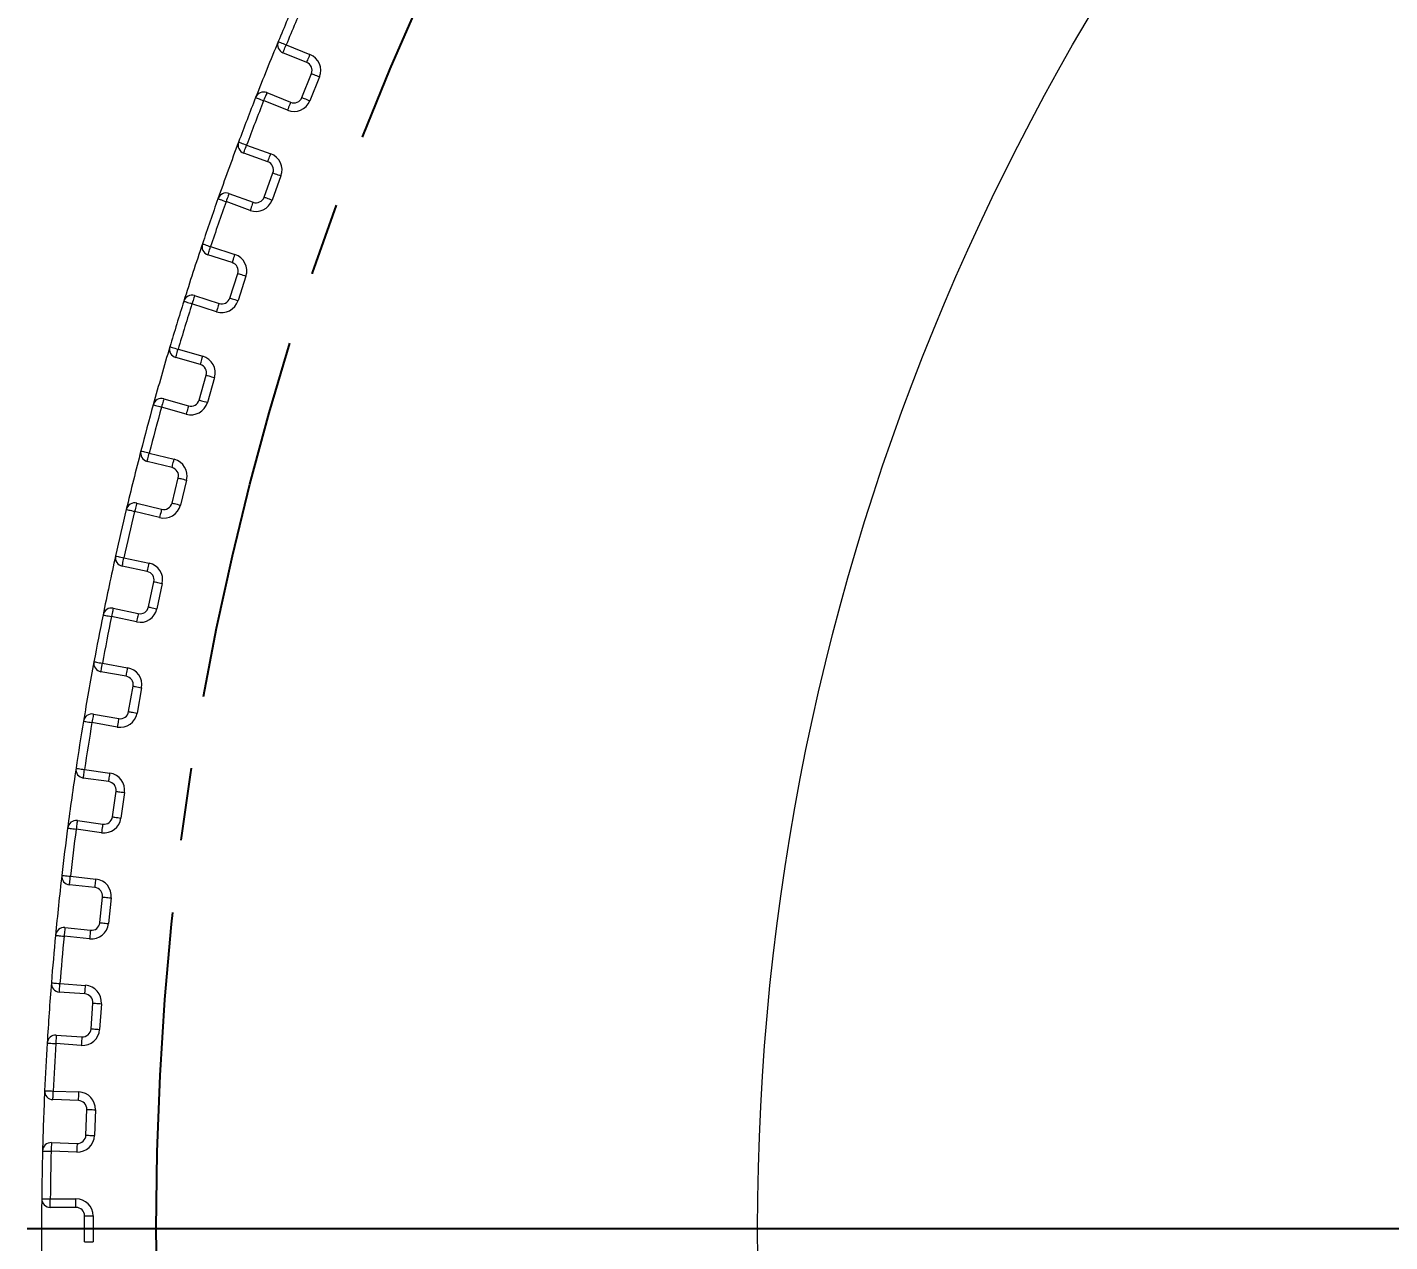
# Model space of a CAD drawing. Header units: millimetres. Extents: x 37 to 851, y 144 to 480.
# Drawn here: x 594.51 to 642.08, y 319.1 to 361.48 of the extents above; entities that cross this region are included whole.
import ezdxf

# ---------------------------------------------------------------- set-up
doc = ezdxf.new("R2010")
doc.units = ezdxf.units.MM
doc.linetypes.add('CENTERX2', pattern=[20.32, 12.7, -2.54, 2.54, -2.54])
doc.layers.add('FORMAT', color=7, linetype='Continuous')
doc.styles.add('SLDTEXTSTYLE0', font='TXT', dxfattribs={"width": 0.7, "bigfont": 'bigfont'})
doc.dimstyles.new('SLDDIMSTYLE4', dxfattribs={"dimtxt": 3.031684, "dimasz": 3.302, "dimexe": 0, "dimexo": 0.0625, "dimgap": 0.757921, "dimtad": 1, "dimdec": 1, "dimrnd": 1e-09, "dimzin": 12, "dimdsep": 46, "dimtxsty": 'SLDTEXTSTYLE0', "dimblk1": 'NONE', "dimblk2": 'OPEN30', "dimsah": 1, "dimcen": 0, "dimadec": 0, "dimazin": 3, "dimtfac": 1, "dimtdec": 1, "dimtmove": 0, "dimatfit": 3, "dimldrblk": 'NONE', "dimfxl": 1, "dimfrac": 2, "dimtolj": 1, "dimtzin": 12, "dimarcsym": 0})

# ---------------------------------------------------------------- blocks, each defined once
blk = doc.blocks.new('_OPEN30')
at = {"color": 0, "linetype": 'ByBlock', "lineweight": -2}
for p, q in [((-1, 0.267949), (0, 0)), ((0, 0), (-1, -0.267949)), ((0, 0), (-1, 0))]:
    blk.add_line(p, q, dxfattribs=at)
blk = doc.blocks.new('*D12')
at = {"layer": 'FORMAT'}
for q in [(601.281, 401.808), (783.884, 254.165)]:
    blk.add_line((622.14, 384.943), q, dxfattribs=at)
at = {"layer": 'FORMAT', "xscale": 3.302, "yscale": 3.302, "rotation": 321.0429598271}
blk.add_blockref('_OPEN30', (622.14, 384.943, 0.1), dxfattribs=at)
at = {"layer": 'FORMAT', "char_height": 2.6458, "attachment_point": 1, "rotation": 321.043, "style": 'SLDTEXTSTYLE0'}
for s, insert in [('%%c', (603.425, 404.46, 0.1)), ('208', (606.031, 402.353, 0.1))]:
    blk.add_mtext(s, dxfattribs=dict(at, insert=insert))
blk = doc.blocks.new('_NONE')
blk = doc.blocks.new('SW_CENTERMARKSYMBOL_1')
at = {"layer": 'FORMAT', "color": 0}
blk.add_line((-1, 0), (-108.5, 0), dxfattribs=at)

msp = doc.modelspace()

# ---------------------------------------------------------------- linework, layer by layer
at = {"color": 7, "linetype": 'Continuous', "lineweight": 15}
for p, q in [((604.26996, 360.25724), (603.44024, 360.59247)), ((603.55262, 360.87063), (604.38234, 360.5354)), ((604.09859, 359.03224), (604.43573, 359.8667)), ((604.71389, 359.75432), (604.37675, 358.91986)), ((602.87833, 359.2017), (603.70805, 358.86647)), ((603.59567, 358.58831), (602.76595, 358.92354)), ((602.17128, 357.37437), (603.01219, 357.0683)), ((602.90959, 356.78639), (602.06867, 357.09246)), ((602.78107, 355.55615), (603.08888, 356.40188)), ((603.37079, 356.29927), (603.06298, 355.45355)), ((602.29395, 355.09494), (601.45303, 355.40101)), ((601.55564, 355.68292), (602.39655, 355.37685)), ((601.67116, 353.27018), (600.82009, 353.54671)), ((600.91279, 353.83203), (601.76387, 353.5555)), ((601.58566, 352.0362), (601.86378, 352.89216)), ((602.1491, 352.79945), (601.87098, 351.9435)), ((600.35656, 352.12013), (601.20764, 351.84359)), ((601.11493, 351.55828), (600.26385, 351.83481)), ((599.7787, 350.24793), (600.63891, 350.00126)), ((600.55622, 349.71289), (599.696, 349.95955)), ((600.51384, 348.47668), (600.76191, 349.34182)), ((601.05029, 349.25912), (600.80221, 348.39399)), ((600.06007, 347.98261), (599.19986, 348.22928)), ((599.28255, 348.51766), (600.14276, 348.27099)), ((599.5661, 346.11885), (598.6978, 346.33534)), ((598.77038, 346.62643), (599.63868, 346.40994)), ((599.56688, 344.88192), (599.78461, 345.75519)), ((600.0757, 345.68261), (599.85797, 344.80934)), ((598.33491, 344.8799), (599.20322, 344.66341)), ((599.13064, 344.37232), (598.26234, 344.58881)), ((597.88906, 342.97195), (598.76439, 342.78589)), ((598.70201, 342.49245), (597.82669, 342.67851)), ((598.74596, 341.2563), (598.93308, 342.13663)), ((599.22653, 342.07426), (599.0394, 341.19393)), ((597.51481, 341.21129), (598.39015, 341.02523)), ((598.32777, 340.73178), (597.45244, 340.91784)), ((597.13582, 339.28894), (598.0171, 339.13354)), ((597.96501, 338.8381), (597.08372, 338.9935)), ((598.05208, 337.60424), (598.20836, 338.49056)), ((598.5038, 338.43847), (598.34751, 337.55214)), ((596.82325, 337.51629), (597.70454, 337.36089)), ((597.65244, 337.06545), (596.77116, 337.22084)), ((596.51157, 335.58188), (597.39774, 335.45734)), ((597.35599, 335.16026), (596.46982, 335.2848)), ((597.48606, 333.93018), (597.61132, 334.82143)), ((597.9084, 334.77967), (597.78315, 333.88843)), ((597.10548, 333.37778), (596.21931, 333.50232)), ((596.26106, 333.7994), (597.14723, 333.67486)), ((596.8757, 331.4634), (595.98572, 331.55694)), ((596.01708, 331.8553), (596.90706, 331.76176)), ((597.04862, 330.23862), (597.14269, 331.13369)), ((597.44105, 331.10233), (597.34697, 330.20726)), ((596.68755, 329.67326), (595.79757, 329.7668)), ((595.82893, 330.06516), (596.71891, 329.97162)), ((596.52472, 327.75203), (595.63201, 327.81446)), ((595.65294, 328.11373), (596.54564, 328.0513)), ((596.74028, 326.53403), (596.80306, 327.43184)), ((597.10233, 327.41091), (597.03955, 326.5131)), ((595.52738, 326.31811), (596.42009, 326.25569)), ((596.39916, 325.95642), (595.50646, 326.01884)), ((596.30348, 324.03068), (595.40914, 324.06191)), ((595.41961, 324.36173), (596.31394, 324.3305)), ((596.56142, 322.82094), (596.59282, 323.72039)), ((596.89264, 323.70992), (596.86123, 322.81047)), ((595.35679, 322.56282), (596.25113, 322.53159)), ((596.24065, 322.23178), (595.34632, 322.26301)), ((595.31736, 320.60387), (596.21224, 320.60387)), ((595.31736, 320.30387), (595.31736, 320.60387)), ((596.21224, 320.30387), (595.31736, 320.30387)), ((596.21224, 320.30387), (596.21224, 320.60387)), ((596.51224, 320.00387), (596.81224, 320.00387)), ((596.51224, 319.10387), (596.51224, 320.00387)), ((596.81224, 320.00387), (596.81224, 319.10387)), ((596.51224, 319.10387), (596.81224, 319.10387))]:
    msp.add_line(p, q, dxfattribs=at)
at = {"color": 7, "linetype": 'Continuous', "lineweight": 15, "flags": 128}
for points in [[(603.27557, 360.98571), (603.2809, 360.9835), (603.29667, 360.97695), (603.32227, 360.96632), (603.35672, 360.952), (603.3987, 360.93457), (603.4466, 360.91467), (603.49858, 360.89308), (603.55262, 360.87063)], [(603.44024, 360.59247), (603.4424, 360.59782), (603.4488, 360.61364), (603.45918, 360.63935), (603.47315, 360.67394), (603.49019, 360.71609), (603.50962, 360.76418), (603.5307, 360.81636), (603.55262, 360.87063)], [(604.26996, 360.25724), (604.27212, 360.26259), (604.27852, 360.27842), (604.2889, 360.30412), (604.30287, 360.33871), (604.31991, 360.38086), (604.33934, 360.42895), (604.36041, 360.48113), (604.38234, 360.5354)], [(604.43573, 359.8667), (604.44107, 359.86455), (604.45691, 359.85815), (604.48261, 359.84777), (604.5172, 359.83379), (604.55935, 359.81676), (604.60745, 359.79733), (604.65962, 359.77625), (604.71389, 359.75432)], [(602.87833, 359.2017), (602.87617, 359.19635), (602.86978, 359.18052), (602.85939, 359.15482), (602.84541, 359.12023), (602.82838, 359.07808), (602.80896, 359.02999), (602.78787, 358.97781), (602.76595, 358.92354)], [(602.48671, 359.0332), (602.49208, 359.0311), (602.50797, 359.02486), (602.53377, 359.01472), (602.5685, 359.00108), (602.61081, 358.98447), (602.65909, 358.96551), (602.71147, 358.94493), (602.76595, 358.92354)], [(603.70805, 358.86647), (603.70589, 358.86112), (603.6995, 358.84529), (603.68911, 358.81959), (603.67513, 358.785), (603.65811, 358.74285), (603.63868, 358.69476), (603.61759, 358.64258), (603.59567, 358.58831)], [(604.09859, 359.03224), (604.10394, 359.03008), (604.11976, 359.02369), (604.14547, 359.0133), (604.18006, 358.99932), (604.22221, 358.98229), (604.2703, 358.96286), (604.32248, 358.94178), (604.37675, 358.91986)], [(601.89038, 357.47972), (601.89578, 357.47769), (601.91177, 357.4717), (601.93772, 357.46196), (601.97265, 357.44886), (602.01522, 357.43289), (602.06378, 357.41468), (602.11648, 357.39492), (602.17128, 357.37437)], [(602.06867, 357.09246), (602.07064, 357.09788), (602.07648, 357.11392), (602.08596, 357.13997), (602.09872, 357.17503), (602.11427, 357.21775), (602.13201, 357.26649), (602.15126, 357.31937), (602.17128, 357.37437)], [(602.90959, 356.78639), (602.91155, 356.79181), (602.91739, 356.80785), (602.92688, 356.8339), (602.93963, 356.86896), (602.95518, 356.91168), (602.97292, 356.96042), (602.99218, 357.0133), (603.01219, 357.0683)], [(603.08888, 356.40188), (603.0943, 356.3999), (603.11034, 356.39407), (603.1364, 356.38459), (603.17146, 356.37182), (603.21417, 356.35628), (603.26291, 356.33854), (603.3158, 356.31929), (603.37079, 356.29927)], [(601.17014, 355.50087), (601.17557, 355.49895), (601.19168, 355.49326), (601.21782, 355.48404), (601.253, 355.47162), (601.29586, 355.45649), (601.34478, 355.43922), (601.39785, 355.42049), (601.45303, 355.40101)], [(601.55564, 355.68292), (601.55367, 355.6775), (601.54783, 355.66146), (601.53835, 355.63541), (601.52559, 355.60035), (601.51004, 355.55763), (601.4923, 355.50889), (601.47305, 355.45601), (601.45303, 355.40101)], [(602.39655, 355.37685), (602.39458, 355.37143), (602.38875, 355.35539), (602.37926, 355.32934), (602.3665, 355.29428), (602.35096, 355.25157), (602.33322, 355.20283), (602.31396, 355.14994), (602.29395, 355.09494)], [(602.78107, 355.55615), (602.78649, 355.55418), (602.80253, 355.54834), (602.82858, 355.53886), (602.86364, 355.5261), (602.90636, 355.51055), (602.95509, 355.49282), (603.00798, 355.47357), (603.06298, 355.45355)], [(600.62839, 353.92751), (600.63386, 353.92567), (600.65004, 353.92024), (600.67632, 353.91142), (600.71169, 353.89955), (600.75479, 353.88508), (600.80395, 353.86857), (600.85731, 353.85066), (600.91279, 353.83203)], [(600.82009, 353.54671), (600.82187, 353.55219), (600.82714, 353.56843), (600.83571, 353.59479), (600.84723, 353.63028), (600.86129, 353.67351), (600.87731, 353.72284), (600.8947, 353.77637), (600.91279, 353.83203)], [(601.67116, 353.27018), (601.67295, 353.27566), (601.67823, 353.29189), (601.68679, 353.31826), (601.69832, 353.35375), (601.71237, 353.39698), (601.72839, 353.44631), (601.74579, 353.49983), (601.76387, 353.5555)], [(601.86378, 352.89216), (601.86926, 352.89038), (601.8855, 352.8851), (601.91186, 352.87653), (601.94735, 352.865), (601.99059, 352.85095), (602.03991, 352.83493), (602.09343, 352.81754), (602.1491, 352.79945)], [(600.35656, 352.12013), (600.35478, 352.11464), (600.34951, 352.09841), (600.34094, 352.07204), (600.3294, 352.03656), (600.31536, 351.99332), (600.29933, 351.944), (600.28194, 351.89047), (600.26385, 351.83481)], [(601.58566, 352.0362), (601.59115, 352.03442), (601.60738, 352.02915), (601.63375, 352.02058), (601.66924, 352.00905), (601.71247, 351.995), (601.76179, 351.97898), (601.81532, 351.96159), (601.87098, 351.9435)], [(599.97765, 351.92473), (599.98315, 351.923), (599.99943, 351.91788), (600.02588, 351.90957), (600.06147, 351.89839), (600.10484, 351.88477), (600.15433, 351.86922), (600.20802, 351.85235), (600.26385, 351.83481)], [(601.20764, 351.84359), (601.20586, 351.83811), (601.20059, 351.82187), (601.19202, 351.79551), (601.18049, 351.76003), (601.16644, 351.71679), (601.15041, 351.66746), (601.13302, 351.61394), (601.11493, 351.55828)], [(599.49114, 350.33343), (599.49666, 350.33178), (599.51303, 350.32692), (599.5396, 350.31902), (599.57536, 350.30838), (599.61894, 350.29543), (599.66865, 350.28065), (599.7226, 350.26461), (599.7787, 350.24793)], [(599.696, 349.95955), (599.6976, 349.96509), (599.7023, 349.9815), (599.70994, 350.00815), (599.72022, 350.04401), (599.73275, 350.08771), (599.74705, 350.13757), (599.76256, 350.19167), (599.7787, 350.24793)], [(600.55622, 349.71289), (600.55781, 349.71843), (600.56251, 349.73484), (600.57016, 349.76149), (600.58044, 349.79735), (600.59297, 349.84105), (600.60727, 349.89091), (600.62278, 349.945), (600.63891, 350.00126)], [(600.76191, 349.34182), (600.76745, 349.34023), (600.78386, 349.33552), (600.81051, 349.32788), (600.84637, 349.3176), (600.89007, 349.30507), (600.93993, 349.29077), (600.99403, 349.27526), (601.05029, 349.25912)], [(598.91069, 348.30915), (598.91625, 348.30762), (598.9327, 348.30307), (598.95942, 348.29569), (598.99539, 348.28576), (599.0392, 348.27366), (599.0892, 348.25985), (599.14344, 348.24486), (599.19986, 348.22928)], [(599.28255, 348.51766), (599.28096, 348.51211), (599.27626, 348.4957), (599.26861, 348.46906), (599.25833, 348.43319), (599.2458, 348.38949), (599.2315, 348.33964), (599.21599, 348.28554), (599.19986, 348.22928)], [(600.14276, 348.27099), (600.14117, 348.26545), (600.13647, 348.24904), (600.12883, 348.22239), (600.11855, 348.18653), (600.10601, 348.14283), (600.09172, 348.09297), (600.0762, 348.03887), (600.06007, 347.98261)], [(600.51384, 348.47668), (600.51937, 348.47509), (600.53579, 348.47039), (600.56244, 348.46275), (600.5983, 348.45246), (600.642, 348.43993), (600.69185, 348.42563), (600.74595, 348.41012), (600.80221, 348.39399)], [(598.48001, 346.70184), (598.48559, 346.70039), (598.50211, 346.6961), (598.52894, 346.68913), (598.56506, 346.67975), (598.60906, 346.66833), (598.65926, 346.65529), (598.71373, 346.64114), (598.77038, 346.62643)], [(598.6978, 346.33534), (598.6992, 346.34094), (598.70332, 346.3575), (598.71003, 346.3844), (598.71906, 346.4206), (598.73006, 346.46471), (598.7426, 346.51504), (598.75621, 346.56964), (598.77038, 346.62643)], [(599.5661, 346.11885), (599.56749, 346.12444), (599.57162, 346.14101), (599.57833, 346.16791), (599.58736, 346.20411), (599.59835, 346.24822), (599.6109, 346.29855), (599.62452, 346.35315), (599.63868, 346.40994)], [(599.78461, 345.75519), (599.79021, 345.75379), (599.80677, 345.74966), (599.83367, 345.74295), (599.86987, 345.73393), (599.91398, 345.72293), (599.9643, 345.71038), (600.01891, 345.69677), (600.0757, 345.68261)], [(598.33491, 344.8799), (598.33352, 344.87431), (598.32939, 344.85774), (598.32269, 344.83084), (598.31366, 344.79464), (598.30266, 344.75053), (598.29011, 344.7002), (598.2765, 344.6456), (598.26234, 344.58881)], [(599.56688, 344.88192), (599.57248, 344.88052), (599.58904, 344.8764), (599.61594, 344.86969), (599.65214, 344.86066), (599.69625, 344.84966), (599.74658, 344.83712), (599.80118, 344.8235), (599.85797, 344.80934)], [(597.97056, 344.65855), (597.97616, 344.6572), (597.99277, 344.65324), (598.01973, 344.64679), (598.05602, 344.63812), (598.10024, 344.62755), (598.15068, 344.6155), (598.20542, 344.60242), (598.26234, 344.58881)], [(599.20322, 344.66341), (599.20182, 344.65781), (599.19769, 344.64125), (599.19099, 344.61435), (599.18196, 344.57815), (599.17096, 344.53404), (599.15841, 344.48371), (599.1448, 344.42911), (599.13064, 344.37232)], [(597.59623, 343.03718), (597.60187, 343.03593), (597.61853, 343.03222), (597.64559, 343.02619), (597.682, 343.01808), (597.72637, 343.00819), (597.777, 342.99691), (597.83193, 342.98468), (597.88906, 342.97195)], [(597.82669, 342.67851), (597.82788, 342.68414), (597.83143, 342.70084), (597.8372, 342.72796), (597.84496, 342.76445), (597.8544, 342.80892), (597.86519, 342.85965), (597.87689, 342.9147), (597.88906, 342.97195)], [(598.70201, 342.49245), (598.70321, 342.49809), (598.70676, 342.51479), (598.71252, 342.5419), (598.72028, 342.5784), (598.72974, 342.62286), (598.74052, 342.6736), (598.75221, 342.72865), (598.76439, 342.78589)], [(598.93308, 342.13663), (598.93872, 342.13543), (598.95542, 342.13188), (598.98253, 342.12612), (599.01903, 342.11836), (599.0635, 342.10891), (599.11423, 342.09813), (599.16927, 342.08643), (599.22653, 342.07426)], [(597.51481, 341.21129), (597.51362, 341.20565), (597.51007, 341.18895), (597.50431, 341.16183), (597.49654, 341.12534), (597.4871, 341.08087), (597.47632, 341.03014), (597.46461, 340.97509), (597.45244, 340.91784)], [(598.74596, 341.2563), (598.7516, 341.2551), (598.7683, 341.25155), (598.79541, 341.24579), (598.83191, 341.23803), (598.87638, 341.22858), (598.92711, 341.2178), (598.98216, 341.20609), (599.0394, 341.19393)], [(597.15841, 340.97735), (597.16406, 340.97621), (597.18079, 340.97282), (597.20796, 340.96732), (597.24453, 340.95992), (597.28908, 340.9509), (597.33992, 340.94061), (597.39508, 340.92945), (597.45244, 340.91784)], [(598.39015, 341.02523), (598.38895, 341.01959), (598.3854, 341.00289), (598.37963, 340.97577), (598.37188, 340.93928), (598.36242, 340.89481), (598.35164, 340.84408), (598.33994, 340.78903), (598.32777, 340.73178)], [(596.84089, 339.34391), (596.84656, 339.34285), (596.86335, 339.33973), (596.8906, 339.33465), (596.92728, 339.32781), (596.97197, 339.31948), (597.02296, 339.30998), (597.07828, 339.29966), (597.13582, 339.28894)], [(597.08372, 338.9935), (597.08472, 338.99917), (597.08769, 339.01598), (597.0925, 339.04329), (597.09898, 339.08003), (597.10687, 339.1248), (597.11588, 339.17588), (597.12566, 339.2313), (597.13582, 339.28894)], [(597.96501, 338.8381), (597.96601, 338.84378), (597.96897, 338.86059), (597.97379, 338.88789), (597.98027, 338.92463), (597.98816, 338.96941), (597.99716, 339.02048), (598.00694, 339.07591), (598.0171, 339.13354)], [(598.20836, 338.49056), (598.21404, 338.48956), (598.23084, 338.4866), (598.25815, 338.48179), (598.29489, 338.47531), (598.33966, 338.46741), (598.39074, 338.45841), (598.44616, 338.44863), (598.5038, 338.43847)], [(596.47522, 337.27005), (596.4809, 337.26911), (596.49775, 337.26631), (596.52509, 337.26176), (596.5619, 337.25564), (596.60674, 337.24818), (596.65791, 337.23967), (596.71342, 337.23044), (596.77116, 337.22084)], [(596.82325, 337.51629), (596.82225, 337.51061), (596.81929, 337.4938), (596.81447, 337.46649), (596.80799, 337.42975), (596.8001, 337.38498), (596.79109, 337.3339), (596.78132, 337.27848), (596.77116, 337.22084)], [(597.70454, 337.36089), (597.70354, 337.35521), (597.70057, 337.3384), (597.69576, 337.3111), (597.68928, 337.27436), (597.68139, 337.22959), (597.67238, 337.17851), (597.6626, 337.12309), (597.65244, 337.06545)], [(598.05208, 337.60424), (598.05775, 337.60324), (598.07456, 337.60027), (598.10187, 337.59546), (598.13861, 337.58898), (598.18338, 337.58108), (598.23446, 337.57208), (598.28988, 337.56231), (598.34751, 337.55214)], [(596.21491, 335.62653), (596.22061, 335.62567), (596.23749, 335.62313), (596.2649, 335.619), (596.3018, 335.61345), (596.34676, 335.60669), (596.39805, 335.59897), (596.45369, 335.59059), (596.51157, 335.58188)], [(596.46982, 335.2848), (596.47062, 335.29051), (596.473, 335.30742), (596.47686, 335.33487), (596.48204, 335.37181), (596.48838, 335.41683), (596.49559, 335.4682), (596.50343, 335.52393), (596.51157, 335.58188)], [(597.35599, 335.16026), (597.35679, 335.16597), (597.35917, 335.18287), (597.36303, 335.21032), (597.36822, 335.24727), (597.37455, 335.29229), (597.38177, 335.34365), (597.3896, 335.39938), (597.39774, 335.45734)], [(597.61132, 334.82143), (597.61703, 334.82062), (597.63393, 334.81825), (597.66139, 334.81439), (597.69833, 334.8092), (597.74335, 334.80287), (597.79471, 334.79565), (597.85044, 334.78782), (597.9084, 334.77967)], [(597.48606, 333.93018), (597.49177, 333.92938), (597.50867, 333.92701), (597.53613, 333.92315), (597.57308, 333.91796), (597.61809, 333.91163), (597.66946, 333.90441), (597.72519, 333.89658), (597.78315, 333.88843)], [(595.92183, 333.54117), (595.92755, 333.54043), (595.94448, 333.53822), (595.97197, 333.53463), (596.00896, 333.52979), (596.05404, 333.52391), (596.10547, 333.51719), (596.16127, 333.5099), (596.21931, 333.50232)], [(596.26106, 333.7994), (596.26026, 333.79369), (596.25788, 333.77679), (596.25402, 333.74933), (596.24883, 333.71239), (596.2425, 333.66737), (596.23529, 333.61601), (596.22745, 333.56028), (596.21931, 333.50232)], [(597.14723, 333.67486), (597.14643, 333.66915), (597.14405, 333.65224), (597.1402, 333.62479), (597.13501, 333.58784), (597.12867, 333.54283), (597.12146, 333.49146), (597.11362, 333.43573), (597.10548, 333.37778)], [(595.71905, 331.88956), (595.72477, 331.88891), (595.74172, 331.88696), (595.76927, 331.88379), (595.80634, 331.87953), (595.8515, 331.87434), (595.90302, 331.86841), (595.95893, 331.86198), (596.01708, 331.8553)], [(595.98572, 331.55694), (595.98632, 331.56268), (595.98811, 331.57965), (595.99101, 331.60722), (595.9949, 331.64433), (595.99966, 331.68954), (596.00508, 331.74112), (596.01096, 331.79709), (596.01708, 331.8553)], [(596.8757, 331.4634), (596.8763, 331.46913), (596.87809, 331.48611), (596.88099, 331.51368), (596.88488, 331.55079), (596.88964, 331.596), (596.89506, 331.64758), (596.90094, 331.70355), (596.90706, 331.76176)], [(597.14269, 331.13369), (597.14843, 331.13308), (597.16541, 331.1313), (597.19298, 331.1284), (597.23008, 331.1245), (597.27529, 331.11975), (597.32688, 331.11433), (597.38285, 331.10845), (597.44105, 331.10233)], [(597.04862, 330.23862), (597.05435, 330.23801), (597.07133, 330.23623), (597.0989, 330.23333), (597.13601, 330.22943), (597.18122, 330.22468), (597.2328, 330.21926), (597.28877, 330.21338), (597.34697, 330.20726)], [(595.49892, 329.79525), (595.50466, 329.7947), (595.52166, 329.79309), (595.54925, 329.79046), (595.58639, 329.78692), (595.63165, 329.78261), (595.68328, 329.77769), (595.7393, 329.77235), (595.79757, 329.7668)], [(595.82893, 330.06516), (595.82832, 330.05943), (595.82654, 330.04245), (595.82364, 330.01488), (595.81974, 329.97777), (595.81499, 329.93256), (595.80957, 329.88098), (595.80368, 329.82501), (595.79757, 329.7668)], [(596.71891, 329.97162), (596.7183, 329.96589), (596.71652, 329.94891), (596.71362, 329.92134), (596.70972, 329.88423), (596.70497, 329.83902), (596.69955, 329.78744), (596.69366, 329.73147), (596.68755, 329.67326)], [(595.35389, 328.13757), (595.35964, 328.13711), (595.37665, 328.13576), (595.40429, 328.13355), (595.44148, 328.13059), (595.4868, 328.12698), (595.5385, 328.12285), (595.5946, 328.11838), (595.65294, 328.11373)], [(595.63201, 327.81446), (595.63242, 327.82021), (595.63361, 327.83724), (595.63555, 327.86489), (595.63815, 327.90211), (595.64131, 327.94746), (595.64493, 327.9992), (595.64886, 328.05534), (595.65294, 328.11373)], [(596.52472, 327.75203), (596.52512, 327.75778), (596.52631, 327.77482), (596.52825, 327.80247), (596.53085, 327.83969), (596.53402, 327.88504), (596.53763, 327.93678), (596.54156, 327.99292), (596.54564, 328.0513)], [(596.80306, 327.43184), (596.80881, 327.43144), (596.82584, 327.43025), (596.85349, 327.42831), (596.89072, 327.42571), (596.93607, 327.42254), (596.9878, 327.41892), (597.04394, 327.41499), (597.10233, 327.41091)], [(595.52738, 326.31811), (595.52698, 326.31236), (595.52579, 326.29533), (595.52385, 326.26768), (595.52125, 326.23046), (595.51808, 326.18511), (595.51446, 326.13337), (595.51054, 326.07723), (595.50646, 326.01884)], [(596.74028, 326.53403), (596.74603, 326.53363), (596.76306, 326.53244), (596.79071, 326.5305), (596.82793, 326.5279), (596.87328, 326.52473), (596.92503, 326.52111), (596.98117, 326.51719), (597.03955, 326.5131)], [(595.207, 326.03685), (595.21275, 326.03651), (595.22979, 326.03548), (595.25747, 326.03382), (595.2947, 326.03158), (595.34009, 326.02885), (595.39186, 326.02573), (595.44803, 326.02236), (595.50646, 326.01884)], [(596.42009, 326.25569), (596.41968, 326.24994), (596.41849, 326.23291), (596.41655, 326.20525), (596.41395, 326.16803), (596.41078, 326.12268), (596.40717, 326.07094), (596.40324, 326.0148), (596.39916, 325.95642)], [(595.11991, 324.37512), (595.12567, 324.37486), (595.14272, 324.3741), (595.17041, 324.37286), (595.20769, 324.3712), (595.2531, 324.36917), (595.30492, 324.36685), (595.36114, 324.36434), (595.41961, 324.36173)], [(595.40914, 324.06191), (595.40934, 324.06767), (595.40994, 324.08473), (595.4109, 324.11244), (595.41221, 324.14973), (595.41379, 324.19516), (595.41561, 324.24699), (595.41756, 324.30324), (595.41961, 324.36173)], [(596.30348, 324.03068), (596.30368, 324.03644), (596.30427, 324.0535), (596.30524, 324.08121), (596.30654, 324.11849), (596.30813, 324.16393), (596.30994, 324.21576), (596.3119, 324.27201), (596.31394, 324.3305)], [(596.59282, 323.72039), (596.59859, 323.72019), (596.61565, 323.7196), (596.64335, 323.71863), (596.68064, 323.71733), (596.72607, 323.71574), (596.77791, 323.71393), (596.83415, 323.71197), (596.89264, 323.70992)], [(595.35679, 322.56282), (595.35659, 322.55706), (595.35599, 322.54), (595.35502, 322.5123), (595.35372, 322.47501), (595.35213, 322.42958), (595.35032, 322.37774), (595.34836, 322.3215), (595.34632, 322.26301)], [(596.25113, 322.53159), (596.25093, 322.52583), (596.25033, 322.50877), (596.24936, 322.48107), (596.24806, 322.44378), (596.24647, 322.39835), (596.24466, 322.34651), (596.2427, 322.29027), (596.24065, 322.23178)], [(596.56142, 322.82094), (596.56717, 322.82074), (596.58424, 322.82014), (596.61194, 322.81918), (596.64923, 322.81787), (596.69466, 322.81629), (596.7465, 322.81448), (596.80274, 322.81251), (596.86123, 322.81047)], [(595.04641, 322.27055), (595.05218, 322.27041), (595.06924, 322.26998), (595.09696, 322.26928), (595.13426, 322.26834), (595.1797, 322.2672), (595.23155, 322.2659), (595.28781, 322.26448), (595.34632, 322.26301)], [(595.01737, 320.6068), (595.02314, 320.60674), (595.04021, 320.60657), (595.06793, 320.6063), (595.10524, 320.60594), (595.1507, 320.6055), (595.20256, 320.60499), (595.25884, 320.60444), (595.31736, 320.60387)]]:
    msp.add_lwpolyline(points, dxfattribs=at)
at = {"color": 7, "linetype": 'Continuous', "lineweight": 15}
msp.add_circle((703.01224, 319.55387), 83, dxfattribs=at)
for centre, radius, start, end in [((703.01224, 319.55387), 108, 156.5586028, 157.4413972), ((703.01224, 319.55387), 107.7, 156.5586028, 157.4413972), ((703.01224, 319.55387), 108, 157.4413972, 158.5586028), ((603.55262, 360.87063), 0.3, 157.441397, 248), ((604.15758, 359.97909), 0.3, 338, 68), ((604.15758, 359.97909), 0.6, 338, 68), ((602.76595, 358.92354), 0.3, 68, 158.558603), ((703.01224, 319.55387), 108, 158.5586028, 159.4413972), ((703.01224, 319.55387), 107.7, 158.5586028, 159.4413972), ((603.82043, 359.14462), 0.6, 248, 338), ((603.82043, 359.14462), 0.3, 248, 338), ((703.01224, 319.55387), 108, 159.4413972, 160.5586028), ((602.17128, 357.37437), 0.3, 159.441397, 250), ((602.80698, 356.50448), 0.3, 340, 70), ((602.80698, 356.50448), 0.6, 340, 70), ((703.01224, 319.55387), 108, 160.5586028, 161.4413972), ((703.01224, 319.55387), 107.7, 160.5586028, 161.4413972), ((601.45303, 355.40101), 0.3, 70, 160.558603), ((602.49916, 355.65876), 0.6, 250, 340), ((602.49916, 355.65876), 0.3, 250, 340), ((703.01224, 319.55387), 108, 161.4413972, 162.5586028), ((600.91279, 353.83203), 0.3, 161.441397, 252), ((601.57846, 352.98486), 0.6, 342, 72), ((601.57846, 352.98486), 0.3, 342, 72), ((600.26385, 351.83481), 0.3, 72, 162.558603), ((601.30035, 352.12891), 0.3, 252, 342), ((703.01224, 319.55387), 108, 162.5586028, 163.4413972), ((703.01224, 319.55387), 107.7, 162.5586028, 163.4413972), ((601.30035, 352.12891), 0.6, 252, 342), ((703.01224, 319.55387), 108, 163.4413972, 164.5586028), ((599.7787, 350.24793), 0.3, 163.441397, 254), ((600.47353, 349.42451), 0.3, 344, 74), ((600.47353, 349.42451), 0.6, 344, 74), ((703.01224, 319.55387), 108, 164.5586028, 165.4413972), ((703.01224, 319.55387), 107.7, 164.5586028, 165.4413972), ((599.19986, 348.22928), 0.3, 74, 164.558603), ((600.22546, 348.55937), 0.6, 254, 344), ((600.22546, 348.55937), 0.3, 254, 344), ((703.01224, 319.55387), 108, 165.4413972, 166.5586028), ((598.77038, 346.62643), 0.3, 165.441397, 256), ((599.49352, 345.82776), 0.6, 346, 76), ((599.49352, 345.82776), 0.3, 346, 76), ((598.26234, 344.58881), 0.3, 76, 166.558603), ((599.27579, 344.9545), 0.3, 256, 346), ((703.01224, 319.55387), 108, 166.5586028, 167.4413972), ((703.01224, 319.55387), 107.7, 166.5586028, 167.4413972), ((599.27579, 344.9545), 0.6, 256, 346), ((703.01224, 319.55387), 108, 167.4413972, 168.5586028), ((597.88906, 342.97195), 0.3, 167.441397, 258), ((598.63964, 342.19901), 0.3, 348, 78), ((598.63964, 342.19901), 0.6, 348, 78), ((597.45244, 340.91784), 0.3, 78, 168.558603), ((598.45252, 341.31867), 0.6, 258, 348), ((598.45252, 341.31867), 0.3, 258, 348), ((703.01224, 319.55387), 108, 168.5586028, 169.4413972), ((703.01224, 319.55387), 107.7, 168.5586028, 169.4413972), ((703.01224, 319.55387), 108, 169.4413972, 170.5586028), ((597.13582, 339.28894), 0.3, 169.441397, 260), ((597.91291, 338.54266), 0.3, 350, 80), ((597.91291, 338.54266), 0.6, 350, 80), ((703.01224, 319.55387), 108, 170.5586028, 171.4413972), ((596.77116, 337.22084), 0.3, 80, 170.558603), ((597.75663, 337.65633), 0.6, 260, 350), ((597.75663, 337.65633), 0.3, 260, 350), ((703.01224, 319.55387), 107.7, 170.5586028, 171.4413972), ((703.01224, 319.55387), 108, 171.4413972, 172.5586028), ((596.51157, 335.58188), 0.3, 171.441397, 262), ((597.31424, 334.86318), 0.6, 352, 82), ((597.31424, 334.86318), 0.3, 352, 82), ((597.18898, 333.97194), 0.3, 262, 352), ((703.01224, 319.55387), 108, 172.5586028, 173.4413972), ((596.21931, 333.50232), 0.3, 82, 172.558603), ((703.01224, 319.55387), 107.7, 172.5586028, 173.4413972), ((597.18898, 333.97194), 0.6, 262, 352), ((703.01224, 319.55387), 108, 173.4413972, 174.5586028), ((596.01708, 331.8553), 0.3, 173.441397, 264), ((596.84434, 331.16505), 0.6, 354, 84), ((596.84434, 331.16505), 0.3, 354, 84), ((596.75026, 330.26998), 0.6, 264, 354), ((596.75026, 330.26998), 0.3, 264, 354), ((703.01224, 319.55387), 108, 174.5586028, 175.4413972), ((595.79757, 329.7668), 0.3, 84, 174.558603), ((703.01224, 319.55387), 107.7, 174.5586028, 175.4413972), ((703.01224, 319.55387), 108, 175.4413972, 176.5586028), ((595.65294, 328.11373), 0.3, 175.441397, 266), ((596.50379, 327.45277), 0.3, 356, 86), ((596.50379, 327.45277), 0.6, 356, 86), ((595.50645, 326.01884), 0.3, 86, 176.558603), ((596.44101, 326.55496), 0.6, 266, 356), ((596.44101, 326.55496), 0.3, 266, 356), ((703.01224, 319.55387), 108, 176.5586028, 177.4413972), ((703.01224, 319.55387), 107.7, 176.5586028, 177.4413972), ((703.01224, 319.55387), 108, 177.4413972, 178.5586028), ((595.41961, 324.36173), 0.3, 177.441397, 268), ((596.29301, 323.73086), 0.3, 358, 88), ((596.29301, 323.73086), 0.6, 358, 88), ((595.34632, 322.26301), 0.3, 88, 178.558603), ((596.2616, 322.83141), 0.6, 268, 358), ((596.2616, 322.83141), 0.3, 268, 358), ((703.01224, 319.55387), 108, 178.5586028, 179.4413972), ((703.01224, 319.55387), 107.7, 178.5586028, 179.4413972), ((703.01224, 319.55387), 108, 179.4413972, 180.5586028), ((595.31736, 320.60387), 0.3, 179.441397, 270), ((596.21224, 320.00387), 0.6, 0, 90), ((596.21224, 320.00387), 0.3, 0, 90)]:
    msp.add_arc(centre, radius, start, end, dxfattribs=at)
at = {"layer": 'FORMAT', "linetype": 'CENTERX2'}
msp.add_circle((703.01224, 319.55387), 104, dxfattribs=at)

# ---------------------------------------------------------------- block references
at = {"layer": 'FORMAT'}
msp.add_blockref('SW_CENTERMARKSYMBOL_1', (703.01224, 319.55387), dxfattribs=at)

# ---------------------------------------------------------------- dimensions: what is measured, and where the dimension line sits
dim = msp.add_diameter_dim_2p(p1=(783.88447, 254.16517), p2=(622.14001, 384.94257), dimstyle='SLDDIMSTYLE4', dxfattribs=at)
dim.commit()
dim.dimension.update_dxf_attribs({"geometry": '*D12', "text_midpoint": (605.45345, 398.4344), "dimtype": 163})

doc.saveas('drawing.dxf')
